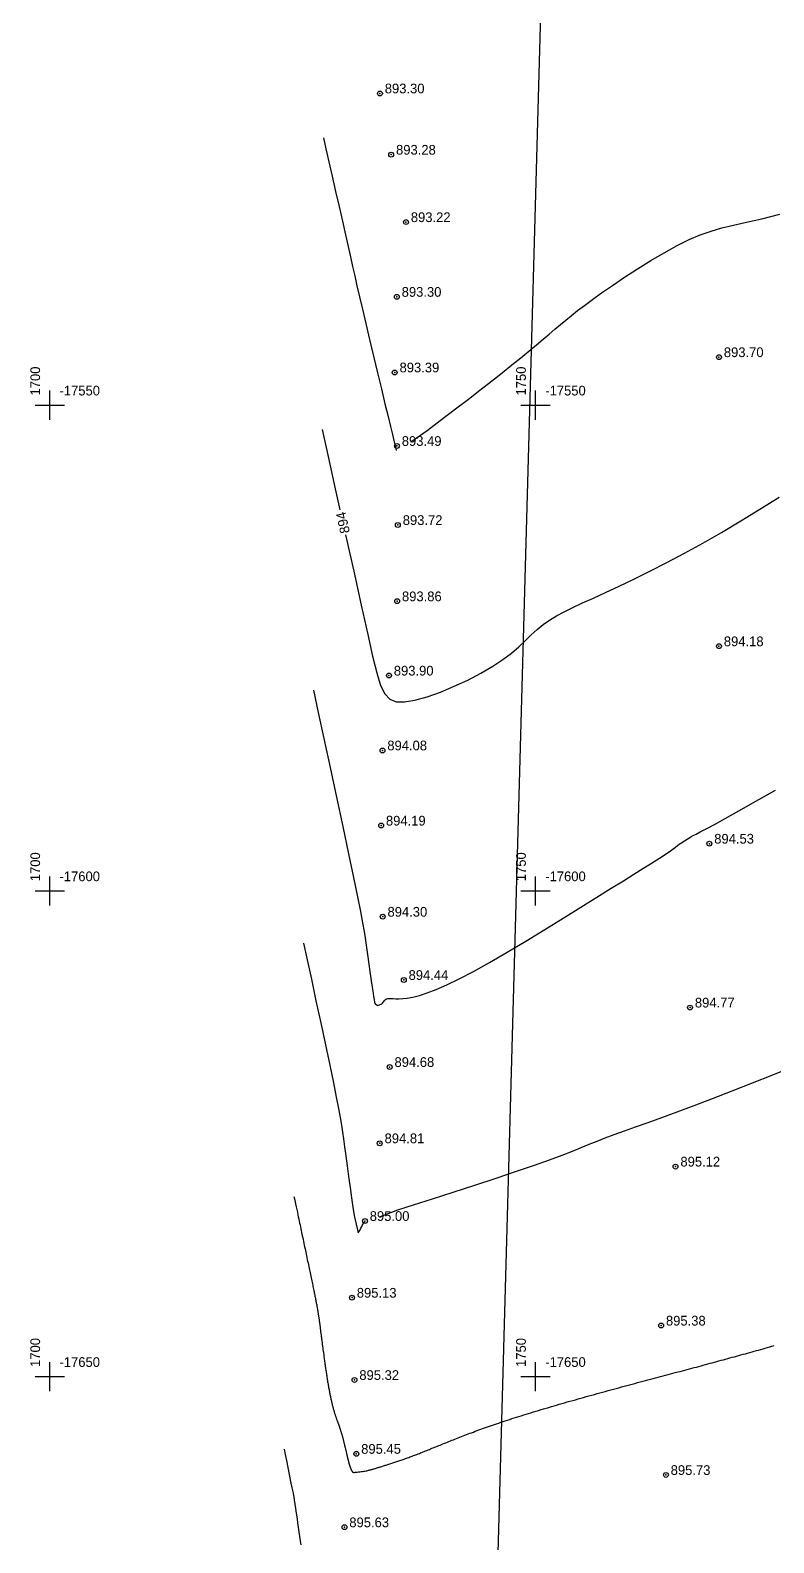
# Model space of a CAD drawing. Header units: millimetres. Extents: x -1114 to 5336, y -18321 to -16715.
# Drawn here: x 5124.2 to 5200.7, y -17236.3 to -17080.6 of the extents above; entities that cross this region are included whole.
import ezdxf

# ---------------------------------------------------------------- set-up
doc = ezdxf.new("R2010")
doc.units = ezdxf.units.MM
doc.header["$PDMODE"] = 32
doc.header["$PDSIZE"] = 0.5
doc.linetypes.add('CONTI', pattern=[0])
for name, color, linetype in [('12000000', 7, 'Continuous'), ('GOR_BDEFAULT', 212, 'CONTI'), ('GORIZDEFAULT', 32, 'CONTI'), ('NAD_MDEFAULT', 7, 'CONTI'), ('PI_DTDEFAULT', 3, 'CONTI'), ('PI_OTDEFAULT', 172, 'CONTI'), ('PI_TTDEFAULT', 5, 'CONTI'), ('SETKR', 7, 'CONTI')]:
    doc.layers.add(name, color=color, linetype=linetype)
doc.styles.add('1 Цифры отметки', font='', dxfattribs={"height": 1})
doc.styles.get('1 Цифры отметки').set_extended_font_data('Kyrghyz Letterica')

# ---------------------------------------------------------------- blocks, each defined once
blk = doc.blocks.new('BL_333')
at = {"color": 0}
for p, q in [((-1.5, 0), (1.5, 0)), ((0, -1.5), (0, 1.5))]:
    blk.add_line(p, q, dxfattribs=at)

msp = doc.modelspace()

# ---------------------------------------------------------------- linework, layer by layer
at = {"layer": '12000000', "color": 1, "extrusion": (0.000488095, 0.016236, 0.999868), "elevation": 620.6}
msp.add_lwpolyline([(-5688.23, 17191.78), (-5710.98, 17182.73), (-5723.76, 17177.64), (-5756.45, 17161.34), (-5789.14, 17145.04), (-5787.9, 16620.53), (-5686.9, 16627.33), (-5687.49, 16877.15), (-5688.23, 17191.78)], dxfattribs=at)
at = {"layer": 'GOR_BDEFAULT', "color": 32, "lineweight": 30}
for points in [[(5154.25, -17121.74, 894), (5154.87, -17124.52, 894), (5155.62, -17127.85, 894), (5156.1, -17129.99, 894)], [(5158.96, -17142.85, 894), (5159.46, -17145.07, 894), (5159.88, -17146.79, 894), (5160.28, -17148.07, 894), (5160.72, -17148.96, 894), (5161.24, -17149.5, 894), (5161.89, -17149.76, 894), (5162.74, -17149.77, 894), (5163.81, -17149.58, 894), (5165.06, -17149.24, 894), (5166.43, -17148.76, 894), (5167.85, -17148.17, 894), (5169.27, -17147.52, 894), (5170.61, -17146.82, 894), (5171.83, -17146.11, 894), (5172.87, -17145.41, 894), (5173.75, -17144.74, 894), (5174.51, -17144.09, 894), (5175.18, -17143.47, 894), (5175.79, -17142.88, 894), (5176.39, -17142.33, 894), (5177, -17141.82, 894), (5177.65, -17141.36, 894), (5178.38, -17140.92, 894), (5179.18, -17140.49, 894), (5180.07, -17140.06, 894), (5181.07, -17139.59, 894), (5182.18, -17139.08, 894), (5183.43, -17138.51, 894), (5184.83, -17137.86, 894), (5186.35, -17137.13, 894), (5188, -17136.32, 894), (5189.73, -17135.44, 894), (5191.56, -17134.48, 894), (5193.44, -17133.44, 894), (5195.38, -17132.33, 894), (5197.35, -17131.15, 894), (5199.33, -17129.93, 894), (5201.31, -17128.69, 894)], [(5156.68, -17132.59, 894), (5157.51, -17136.3, 894), (5158.28, -17139.8, 894), (5158.96, -17142.85, 894)], [(5150.34, -17226.71, 896), (5150.45, -17227.25, 896), (5150.58, -17227.88, 896), (5150.73, -17228.58, 896), (5150.88, -17229.3, 896), (5151.02, -17230.01, 896), (5151.16, -17230.67, 896), (5151.27, -17231.24, 896), (5151.64, -17233.48, 896), (5151.68, -17233.86, 896), (5151.74, -17234.28, 896), (5151.79, -17234.74, 896), (5151.86, -17235.22, 896), (5151.93, -17235.69, 896), (5152, -17236.13, 896), (5152.07, -17236.54, 896)]]:
    msp.add_polyline3d(points, dxfattribs=at)
at = {"layer": 'GORIZDEFAULT', "color": 32}
for points in [[(5154.39, -17091.7, 893.5), (5154.64, -17092.83, 893.5), (5154.95, -17094.17, 893.5), (5155.29, -17095.66, 893.5), (5155.65, -17097.22, 893.5), (5156.01, -17098.79, 893.5), (5156.36, -17100.3, 893.5), (5156.67, -17101.68, 893.5), (5156.94, -17102.89, 893.5), (5157.18, -17103.96, 893.5), (5157.4, -17104.95, 893.5), (5157.62, -17105.92, 893.5), (5157.85, -17106.94, 893.5), (5158.11, -17108.06, 893.5), (5158.41, -17109.34, 893.5), (5158.76, -17110.82, 893.5), (5159.15, -17112.46, 893.5), (5159.56, -17114.17, 893.5), (5159.97, -17115.9, 893.5), (5160.37, -17117.55, 893.5), (5160.73, -17119.08, 893.5), (5161.05, -17120.39, 893.5), (5161.3, -17121.44, 893.5), (5161.49, -17122.25, 893.5), (5161.64, -17122.85, 893.5), (5161.74, -17123.27, 893.5), (5161.81, -17123.55, 893.5), (5161.85, -17123.72, 893.5), (5161.89, -17123.83, 893.5), (5161.96, -17123.81, 893.5)], [(5163.4, -17122.99, 893.5), (5163.85, -17122.68, 893.5), (5164.4, -17122.3, 893.5), (5165.06, -17121.82, 893.5), (5165.97, -17121.15, 893.5), (5167.01, -17120.37, 893.5), (5168.14, -17119.51, 893.5), (5169.32, -17118.6, 893.5), (5170.51, -17117.67, 893.5), (5171.68, -17116.76, 893.5), (5172.79, -17115.89, 893.5), (5173.8, -17115.08, 893.5), (5174.71, -17114.34, 893.5), (5175.55, -17113.66, 893.5), (5176.31, -17113.03, 893.5), (5177, -17112.45, 893.5), (5177.64, -17111.92, 893.5), (5178.23, -17111.41, 893.5), (5178.79, -17110.94, 893.5), (5179.35, -17110.47, 893.5), (5179.92, -17110, 893.5), (5180.55, -17109.5, 893.5), (5181.26, -17108.96, 893.5), (5182.08, -17108.36, 893.5), (5183.03, -17107.67, 893.5), (5184.15, -17106.9, 893.5), (5185.39, -17106.06, 893.5), (5186.72, -17105.2, 893.5), (5188.09, -17104.34, 893.5), (5189.46, -17103.53, 893.5), (5190.79, -17102.79, 893.5), (5192.04, -17102.17, 893.5), (5193.19, -17101.68, 893.5), (5194.29, -17101.3, 893.5), (5195.4, -17100.99, 893.5), (5196.59, -17100.7, 893.5), (5197.94, -17100.39, 893.5), (5199.52, -17100.04, 893.5), (5201.38, -17099.58, 893.5)], [(5153.37, -17148.58, 894.5), (5153.87, -17150.85, 894.5), (5154.45, -17153.55, 894.5), (5155.09, -17156.51, 894.5), (5155.75, -17159.58, 894.5), (5156.39, -17162.59, 894.5), (5156.99, -17165.41, 894.5), (5157.5, -17167.86, 894.5), (5157.9, -17169.83, 894.5), (5158.21, -17171.36, 894.5), (5158.43, -17172.52, 894.5), (5158.58, -17173.4, 894.5), (5158.69, -17174.06, 894.5), (5158.77, -17174.59, 894.5), (5158.83, -17175.06, 894.5), (5158.89, -17175.54, 894.5), (5158.96, -17176.02, 894.5), (5159.03, -17176.52, 894.5), (5159.11, -17177.01, 894.5), (5159.18, -17177.51, 894.5), (5159.25, -17177.99, 894.5), (5159.32, -17178.47, 894.5), (5159.38, -17178.92, 894.5), (5159.44, -17179.35, 894.5), (5159.5, -17179.75, 894.5), (5159.56, -17180.11, 894.5), (5159.61, -17180.42, 894.5), (5159.66, -17180.68, 894.5), (5159.71, -17180.87, 894.5), (5160, -17181.01, 894.5), (5160.39, -17180.86, 894.5), (5160.46, -17180.78, 894.5), (5160.53, -17180.69, 894.5), (5160.61, -17180.6, 894.5), (5160.69, -17180.5, 894.5), (5160.79, -17180.41, 894.5), (5160.9, -17180.35, 894.5), (5161.03, -17180.3, 894.5), (5161.18, -17180.29, 894.5), (5161.36, -17180.3, 894.5), (5161.57, -17180.32, 894.5), (5161.84, -17180.34, 894.5), (5162.16, -17180.34, 894.5), (5162.56, -17180.32, 894.5), (5163.03, -17180.27, 894.5), (5163.59, -17180.16, 894.5), (5164.27, -17179.99, 894.5), (5165.06, -17179.73, 894.5), (5166, -17179.38, 894.5), (5167.09, -17178.9, 894.5), (5168.37, -17178.29, 894.5), (5169.84, -17177.52, 894.5), (5171.5, -17176.59, 894.5), (5173.32, -17175.53, 894.5), (5175.23, -17174.39, 894.5), (5177.17, -17173.21, 894.5), (5179.08, -17172.03, 894.5), (5180.89, -17170.9, 894.5), (5182.55, -17169.87, 894.5), (5184.01, -17168.96, 894.5), (5185.27, -17168.18, 894.5), (5186.36, -17167.51, 894.5), (5187.28, -17166.94, 894.5), (5188.06, -17166.45, 894.5), (5188.71, -17166.04, 894.5), (5189.26, -17165.69, 894.5), (5189.71, -17165.39, 894.5), (5190.09, -17165.13, 894.5), (5190.4, -17164.91, 894.5), (5190.65, -17164.73, 894.5), (5190.85, -17164.57, 894.5), (5191.02, -17164.43, 894.5), (5191.17, -17164.31, 894.5), (5192.21, -17163.65, 894.5), (5192.44, -17163.53, 894.5), (5192.75, -17163.38, 894.5), (5193.19, -17163.15, 894.5), (5193.8, -17162.83, 894.5), (5194.64, -17162.38, 894.5), (5195.74, -17161.77, 894.5), (5197.16, -17160.99, 894.5), (5198.91, -17160, 894.5), (5200.94, -17158.86, 894.5)], [(5152.36, -17174.62, 895), (5152.73, -17176.32, 895), (5153.16, -17178.33, 895), (5153.63, -17180.53, 895), (5154.12, -17182.82, 895), (5154.6, -17185.07, 895), (5155.04, -17187.16, 895), (5155.42, -17188.99, 895), (5155.72, -17190.46, 895), (5155.95, -17191.62, 895), (5156.13, -17192.56, 895), (5156.26, -17193.34, 895), (5156.37, -17194.05, 895), (5156.47, -17194.76, 895), (5156.57, -17195.56, 895), (5156.7, -17196.49, 895), (5156.84, -17197.53, 895), (5156.99, -17198.64, 895), (5157.15, -17199.75, 895), (5157.3, -17200.82, 895), (5157.43, -17201.8, 895), (5157.55, -17202.65, 895), (5157.97, -17204.42, 895), (5158.04, -17204.32, 895), (5158.13, -17204.18, 895), (5158.22, -17204.01, 895), (5158.31, -17203.84, 895), (5158.39, -17203.66, 895), (5158.47, -17203.5, 895), (5158.54, -17203.37, 895), (5158.67, -17203.32, 895)], [(5160.16, -17202.77, 895), (5162.04, -17202.07, 895), (5163.68, -17201.55, 895), (5165.61, -17200.93, 895), (5167.75, -17200.24, 895), (5169.97, -17199.52, 895), (5172.18, -17198.79, 895), (5174.27, -17198.09, 895), (5176.13, -17197.45, 895), (5177.68, -17196.9, 895), (5178.96, -17196.42, 895), (5180.02, -17196.01, 895), (5180.94, -17195.64, 895), (5181.76, -17195.3, 895), (5182.56, -17194.98, 895), (5183.4, -17194.65, 895), (5184.33, -17194.3, 895), (5185.37, -17193.93, 895), (5186.52, -17193.52, 895), (5187.81, -17193.06, 895), (5189.23, -17192.55, 895), (5190.81, -17191.97, 895), (5192.55, -17191.33, 895), (5194.44, -17190.6, 895), (5196.46, -17189.82, 895), (5198.56, -17189, 895), (5200.67, -17188.15, 895), (5202.77, -17187.31, 895)], [(5151.35, -17200.67, 895.5), (5151.44, -17201.07, 895.5), (5151.52, -17201.43, 895.5), (5151.59, -17201.75, 895.5), (5151.65, -17202.04, 895.5), (5151.71, -17202.31, 895.5), (5151.76, -17202.56, 895.5), (5151.81, -17202.79, 895.5), (5151.85, -17203.01, 895.5), (5151.9, -17203.22, 895.5), (5151.94, -17203.43, 895.5), (5151.99, -17203.62, 895.5), (5152.03, -17203.82, 895.5), (5152.07, -17204.01, 895.5), (5152.11, -17204.19, 895.5), (5152.15, -17204.38, 895.5), (5152.18, -17204.56, 895.5), (5152.22, -17204.75, 895.5), (5152.26, -17204.93, 895.5), (5152.3, -17205.12, 895.5), (5152.34, -17205.31, 895.5), (5152.38, -17205.5, 895.5), (5152.42, -17205.68, 895.5), (5152.46, -17205.87, 895.5), (5152.5, -17206.06, 895.5), (5152.54, -17206.24, 895.5), (5152.58, -17206.43, 895.5), (5152.62, -17206.61, 895.5), (5152.66, -17206.8, 895.5), (5152.7, -17206.98, 895.5), (5152.73, -17207.16, 895.5), (5152.77, -17207.34, 895.5), (5152.81, -17207.52, 895.5), (5152.85, -17207.7, 895.5), (5152.88, -17207.88, 895.5), (5152.92, -17208.05, 895.5), (5152.96, -17208.22, 895.5), (5152.99, -17208.39, 895.5), (5153.03, -17208.56, 895.5), (5153.06, -17208.72, 895.5), (5153.1, -17208.89, 895.5), (5153.13, -17209.05, 895.5), (5153.16, -17209.2, 895.5), (5153.19, -17209.36, 895.5), (5153.23, -17209.51, 895.5), (5153.26, -17209.66, 895.5), (5153.29, -17209.8, 895.5), (5153.32, -17209.94, 895.5), (5153.34, -17210.08, 895.5), (5153.37, -17210.22, 895.5), (5153.4, -17210.35, 895.5), (5153.43, -17210.47, 895.5), (5153.45, -17210.6, 895.5), (5153.48, -17210.72, 895.5), (5153.5, -17210.83, 895.5), (5153.52, -17210.95, 895.5), (5153.54, -17211.06, 895.5), (5153.57, -17211.17, 895.5), (5153.59, -17211.27, 895.5), (5153.61, -17211.37, 895.5), (5153.63, -17211.47, 895.5), (5153.64, -17211.57, 895.5), (5153.66, -17211.66, 895.5), (5153.68, -17211.75, 895.5), (5153.7, -17211.84, 895.5), (5153.71, -17211.93, 895.5), (5153.73, -17212.01, 895.5), (5153.74, -17212.09, 895.5), (5153.76, -17212.17, 895.5), (5153.77, -17212.25, 895.5), (5153.78, -17212.33, 895.5), (5153.8, -17212.4, 895.5), (5153.81, -17212.48, 895.5), (5153.82, -17212.55, 895.5), (5153.83, -17212.62, 895.5), (5153.85, -17212.69, 895.5), (5153.86, -17212.76, 895.5), (5153.87, -17212.83, 895.5), (5153.88, -17212.9, 895.5), (5153.89, -17212.97, 895.5), (5153.9, -17213.04, 895.5), (5153.91, -17213.11, 895.5), (5153.92, -17213.17, 895.5), (5153.93, -17213.24, 895.5), (5153.94, -17213.31, 895.5), (5153.95, -17213.37, 895.5), (5153.96, -17213.44, 895.5), (5153.97, -17213.51, 895.5), (5153.98, -17213.58, 895.5), (5153.99, -17213.65, 895.5), (5154, -17213.72, 895.5), (5154.01, -17213.79, 895.5), (5154.02, -17213.86, 895.5), (5154.03, -17213.93, 895.5), (5154.04, -17214.01, 895.5), (5154.05, -17214.08, 895.5), (5154.05, -17214.16, 895.5), (5154.06, -17214.23, 895.5), (5154.07, -17214.31, 895.5), (5154.08, -17214.39, 895.5), (5154.09, -17214.47, 895.5), (5154.1, -17214.55, 895.5), (5154.11, -17214.64, 895.5), (5154.13, -17214.73, 895.5), (5154.14, -17214.81, 895.5), (5154.15, -17214.9, 895.5), (5154.16, -17215, 895.5), (5154.17, -17215.09, 895.5), (5154.18, -17215.19, 895.5), (5154.2, -17215.29, 895.5), (5154.21, -17215.39, 895.5), (5154.22, -17215.49, 895.5), (5154.24, -17215.59, 895.5), (5154.25, -17215.7, 895.5), (5154.26, -17215.81, 895.5), (5154.28, -17215.91, 895.5), (5154.29, -17216.03, 895.5), (5154.31, -17216.14, 895.5), (5154.32, -17216.25, 895.5), (5154.34, -17216.37, 895.5), (5154.35, -17216.48, 895.5), (5154.37, -17216.6, 895.5), (5154.39, -17216.72, 895.5), (5154.4, -17216.83, 895.5), (5154.42, -17216.95, 895.5), (5154.43, -17217.07, 895.5), (5154.45, -17217.2, 895.5), (5154.47, -17217.32, 895.5), (5154.48, -17217.44, 895.5), (5154.5, -17217.56, 895.5), (5154.52, -17217.68, 895.5), (5154.54, -17217.81, 895.5), (5154.55, -17217.93, 895.5), (5154.57, -17218.06, 895.5), (5154.59, -17218.18, 895.5), (5154.61, -17218.3, 895.5), (5154.62, -17218.43, 895.5), (5154.64, -17218.55, 895.5), (5154.66, -17218.68, 895.5), (5154.68, -17218.8, 895.5), (5154.7, -17218.92, 895.5), (5154.72, -17219.04, 895.5), (5154.74, -17219.16, 895.5), (5154.76, -17219.29, 895.5), (5154.77, -17219.41, 895.5), (5154.79, -17219.53, 895.5), (5154.81, -17219.64, 895.5), (5154.83, -17219.76, 895.5), (5154.85, -17219.88, 895.5), (5154.87, -17220, 895.5), (5154.89, -17220.11, 895.5), (5154.91, -17220.22, 895.5), (5154.93, -17220.34, 895.5), (5154.95, -17220.45, 895.5), (5154.97, -17220.55, 895.5), (5154.99, -17220.66, 895.5), (5155.01, -17220.77, 895.5), (5155.03, -17220.87, 895.5), (5155.05, -17220.97, 895.5), (5155.07, -17221.07, 895.5), (5155.09, -17221.17, 895.5), (5155.11, -17221.27, 895.5), (5155.13, -17221.37, 895.5), (5155.15, -17221.46, 895.5), (5155.17, -17221.55, 895.5), (5155.19, -17221.64, 895.5), (5155.21, -17221.73, 895.5), (5155.23, -17221.82, 895.5), (5155.25, -17221.9, 895.5), (5155.27, -17221.99, 895.5), (5155.29, -17222.07, 895.5), (5155.31, -17222.15, 895.5), (5155.33, -17222.23, 895.5), (5155.35, -17222.31, 895.5), (5155.37, -17222.38, 895.5), (5155.39, -17222.46, 895.5), (5155.41, -17222.53, 895.5), (5155.43, -17222.6, 895.5), (5155.45, -17222.67, 895.5), (5155.47, -17222.74, 895.5), (5155.49, -17222.81, 895.5), (5155.51, -17222.88, 895.5), (5155.53, -17222.94, 895.5), (5155.55, -17223.01, 895.5), (5155.57, -17223.07, 895.5), (5155.59, -17223.13, 895.5), (5155.61, -17223.19, 895.5), (5155.63, -17223.26, 895.5), (5155.65, -17223.31, 895.5), (5155.67, -17223.37, 895.5), (5155.69, -17223.43, 895.5), (5155.71, -17223.49, 895.5), (5155.73, -17223.55, 895.5), (5155.75, -17223.6, 895.5), (5155.77, -17223.66, 895.5), (5155.79, -17223.72, 895.5), (5155.81, -17223.77, 895.5), (5155.83, -17223.83, 895.5), (5155.85, -17223.88, 895.5), (5155.87, -17223.93, 895.5), (5155.89, -17223.99, 895.5), (5155.91, -17224.04, 895.5), (5155.93, -17224.1, 895.5), (5155.95, -17224.15, 895.5), (5155.97, -17224.2, 895.5), (5155.99, -17224.25, 895.5), (5156.01, -17224.31, 895.5), (5156.02, -17224.36, 895.5), (5156.04, -17224.41, 895.5), (5156.06, -17224.46, 895.5), (5156.08, -17224.52, 895.5), (5156.1, -17224.57, 895.5), (5156.11, -17224.62, 895.5), (5156.13, -17224.68, 895.5), (5156.15, -17224.73, 895.5), (5156.16, -17224.78, 895.5), (5156.18, -17224.84, 895.5), (5156.2, -17224.89, 895.5), (5156.22, -17224.95, 895.5), (5156.23, -17225, 895.5), (5156.25, -17225.06, 895.5), (5156.26, -17225.11, 895.5), (5156.28, -17225.17, 895.5), (5156.3, -17225.23, 895.5), (5156.31, -17225.29, 895.5), (5156.33, -17225.34, 895.5), (5156.35, -17225.4, 895.5), (5156.36, -17225.46, 895.5), (5156.38, -17225.52, 895.5), (5156.39, -17225.58, 895.5), (5156.41, -17225.63, 895.5), (5156.42, -17225.69, 895.5), (5156.44, -17225.75, 895.5), (5156.45, -17225.81, 895.5), (5156.47, -17225.87, 895.5), (5156.48, -17225.93, 895.5), (5156.5, -17225.99, 895.5), (5156.51, -17226.05, 895.5), (5156.53, -17226.1, 895.5), (5156.54, -17226.16, 895.5), (5156.55, -17226.22, 895.5), (5156.57, -17226.28, 895.5), (5156.58, -17226.34, 895.5), (5156.59, -17226.39, 895.5), (5156.61, -17226.45, 895.5), (5156.62, -17226.51, 895.5), (5156.64, -17226.57, 895.5), (5156.65, -17226.62, 895.5), (5156.66, -17226.68, 895.5), (5156.68, -17226.73, 895.5), (5156.69, -17226.79, 895.5), (5156.7, -17226.85, 895.5), (5156.72, -17226.9, 895.5), (5156.73, -17226.96, 895.5), (5156.74, -17227.01, 895.5), (5156.76, -17227.06, 895.5), (5156.77, -17227.12, 895.5), (5156.78, -17227.17, 895.5), (5156.79, -17227.22, 895.5), (5156.81, -17227.27, 895.5), (5156.82, -17227.33, 895.5), (5156.83, -17227.38, 895.5), (5156.84, -17227.43, 895.5), (5156.85, -17227.48, 895.5), (5156.86, -17227.52, 895.5), (5156.87, -17227.57, 895.5), (5156.89, -17227.62, 895.5), (5156.9, -17227.66, 895.5), (5156.91, -17227.71, 895.5), (5156.92, -17227.75, 895.5), (5156.93, -17227.8, 895.5), (5156.94, -17227.84, 895.5), (5156.95, -17227.88, 895.5), (5156.96, -17227.93, 895.5), (5156.97, -17227.97, 895.5), (5156.98, -17228.01, 895.5), (5156.99, -17228.04, 895.5), (5157, -17228.08, 895.5), (5157.01, -17228.12, 895.5), (5157.02, -17228.16, 895.5), (5157.03, -17228.19, 895.5), (5157.04, -17228.23, 895.5), (5157.05, -17228.26, 895.5), (5157.06, -17228.29, 895.5), (5157.07, -17228.32, 895.5), (5157.08, -17228.36, 895.5), (5157.09, -17228.39, 895.5), (5157.1, -17228.42, 895.5), (5157.11, -17228.45, 895.5), (5157.12, -17228.47, 895.5), (5157.13, -17228.5, 895.5), (5157.14, -17228.53, 895.5), (5157.15, -17228.56, 895.5), (5157.16, -17228.58, 895.5), (5157.17, -17228.61, 895.5), (5157.17, -17228.63, 895.5), (5157.18, -17228.65, 895.5), (5157.19, -17228.68, 895.5), (5157.2, -17228.7, 895.5), (5157.21, -17228.72, 895.5), (5157.22, -17228.74, 895.5), (5157.23, -17228.76, 895.5), (5157.24, -17228.78, 895.5), (5157.24, -17228.8, 895.5), (5157.25, -17228.82, 895.5), (5157.26, -17228.83, 895.5), (5157.27, -17228.85, 895.5), (5157.28, -17228.87, 895.5), (5157.29, -17228.89, 895.5), (5157.3, -17228.9, 895.5), (5157.31, -17228.92, 895.5), (5157.31, -17228.93, 895.5), (5157.32, -17228.95, 895.5), (5157.33, -17228.96, 895.5), (5157.34, -17228.97, 895.5), (5157.35, -17228.99, 895.5), (5157.36, -17229, 895.5), (5157.37, -17229.01, 895.5), (5157.38, -17229.02, 895.5), (5157.38, -17229.04, 895.5), (5157.39, -17229.05, 895.5), (5157.4, -17229.06, 895.5), (5157.41, -17229.07, 895.5), (5157.43, -17229.07, 895.5), (5157.45, -17229.08, 895.5), (5157.48, -17229.09, 895.5), (5157.53, -17229.09, 895.5), (5157.59, -17229.09, 895.5), (5157.67, -17229.08, 895.5), (5157.77, -17229.07, 895.5), (5157.88, -17229.06, 895.5), (5158.01, -17229.04, 895.5), (5158.14, -17229.03, 895.5), (5158.28, -17229.01, 895.5), (5158.42, -17228.99, 895.5), (5158.55, -17228.97, 895.5), (5158.67, -17228.95, 895.5), (5158.78, -17228.93, 895.5), (5158.87, -17228.91, 895.5), (5158.96, -17228.89, 895.5), (5159.04, -17228.87, 895.5), (5159.12, -17228.85, 895.5), (5159.18, -17228.84, 895.5), (5159.25, -17228.82, 895.5), (5159.32, -17228.8, 895.5), (5159.39, -17228.78, 895.5), (5159.45, -17228.76, 895.5), (5159.53, -17228.74, 895.5), (5159.6, -17228.72, 895.5), (5159.67, -17228.69, 895.5), (5159.75, -17228.67, 895.5), (5159.82, -17228.65, 895.5), (5159.9, -17228.63, 895.5), (5159.98, -17228.6, 895.5), (5160.06, -17228.58, 895.5), (5160.14, -17228.55, 895.5), (5160.23, -17228.53, 895.5), (5160.31, -17228.5, 895.5), (5160.4, -17228.47, 895.5), (5160.49, -17228.44, 895.5), (5160.58, -17228.42, 895.5), (5160.67, -17228.39, 895.5), (5160.76, -17228.36, 895.5), (5160.85, -17228.33, 895.5), (5160.95, -17228.3, 895.5), (5161.04, -17228.27, 895.5), (5161.14, -17228.24, 895.5), (5161.24, -17228.21, 895.5), (5161.33, -17228.18, 895.5), (5161.43, -17228.14, 895.5), (5161.54, -17228.11, 895.5), (5161.64, -17228.08, 895.5), (5161.74, -17228.04, 895.5), (5161.85, -17228.01, 895.5), (5161.95, -17227.97, 895.5), (5162.06, -17227.93, 895.5), (5162.16, -17227.9, 895.5), (5162.27, -17227.86, 895.5), (5162.38, -17227.82, 895.5), (5162.49, -17227.78, 895.5), (5162.61, -17227.75, 895.5), (5162.72, -17227.71, 895.5), (5162.83, -17227.67, 895.5), (5162.95, -17227.63, 895.5), (5163.06, -17227.58, 895.5), (5163.18, -17227.54, 895.5), (5163.3, -17227.5, 895.5), (5163.42, -17227.45, 895.5), (5163.54, -17227.41, 895.5), (5163.66, -17227.36, 895.5), (5163.78, -17227.32, 895.5), (5163.9, -17227.27, 895.5), (5164.02, -17227.23, 895.5), (5164.15, -17227.18, 895.5), (5164.27, -17227.13, 895.5), (5164.39, -17227.08, 895.5), (5164.52, -17227.03, 895.5), (5164.65, -17226.98, 895.5), (5164.78, -17226.93, 895.5), (5164.9, -17226.88, 895.5), (5165.03, -17226.83, 895.5), (5165.17, -17226.77, 895.5), (5165.3, -17226.72, 895.5), (5165.43, -17226.67, 895.5), (5165.57, -17226.61, 895.5), (5165.7, -17226.56, 895.5), (5165.84, -17226.5, 895.5), (5165.98, -17226.44, 895.5), (5166.12, -17226.39, 895.5), (5166.26, -17226.33, 895.5), (5166.41, -17226.27, 895.5), (5166.55, -17226.21, 895.5), (5166.7, -17226.15, 895.5), (5166.85, -17226.09, 895.5), (5167, -17226.03, 895.5), (5167.15, -17225.97, 895.5), (5167.3, -17225.91, 895.5), (5167.46, -17225.84, 895.5), (5167.61, -17225.78, 895.5), (5167.77, -17225.72, 895.5), (5167.93, -17225.66, 895.5), (5168.1, -17225.59, 895.5), (5168.26, -17225.53, 895.5), (5168.43, -17225.46, 895.5), (5168.59, -17225.4, 895.5), (5168.77, -17225.33, 895.5), (5168.94, -17225.26, 895.5), (5169.11, -17225.2, 895.5), (5169.29, -17225.13, 895.5), (5169.47, -17225.06, 895.5), (5169.65, -17225, 895.5), (5169.83, -17224.93, 895.5), (5170.02, -17224.86, 895.5), (5170.21, -17224.79, 895.5), (5170.4, -17224.72, 895.5), (5170.59, -17224.65, 895.5), (5170.78, -17224.58, 895.5), (5170.98, -17224.51, 895.5), (5171.18, -17224.44, 895.5), (5171.39, -17224.37, 895.5), (5171.59, -17224.3, 895.5), (5171.8, -17224.22, 895.5), (5172.01, -17224.15, 895.5), (5172.22, -17224.08, 895.5), (5172.44, -17224.01, 895.5), (5172.66, -17223.93, 895.5), (5172.88, -17223.86, 895.5), (5173.11, -17223.78, 895.5), (5173.33, -17223.71, 895.5), (5173.57, -17223.63, 895.5), (5173.8, -17223.55, 895.5), (5174.04, -17223.48, 895.5), (5174.28, -17223.4, 895.5), (5174.52, -17223.32, 895.5), (5174.76, -17223.25, 895.5), (5175.01, -17223.17, 895.5), (5175.26, -17223.09, 895.5), (5175.51, -17223.01, 895.5), (5175.76, -17222.94, 895.5), (5176.02, -17222.86, 895.5), (5176.28, -17222.78, 895.5), (5176.54, -17222.7, 895.5), (5176.8, -17222.63, 895.5), (5177.06, -17222.55, 895.5), (5177.33, -17222.47, 895.5), (5177.59, -17222.39, 895.5), (5177.86, -17222.31, 895.5), (5178.13, -17222.24, 895.5), (5178.4, -17222.16, 895.5), (5178.67, -17222.08, 895.5), (5178.95, -17222, 895.5), (5179.22, -17221.92, 895.5), (5179.49, -17221.84, 895.5), (5179.77, -17221.76, 895.5), (5180.05, -17221.68, 895.5), (5180.33, -17221.61, 895.5), (5180.6, -17221.53, 895.5), (5180.88, -17221.45, 895.5), (5181.16, -17221.37, 895.5), (5181.44, -17221.29, 895.5), (5181.72, -17221.21, 895.5), (5182.01, -17221.14, 895.5), (5182.29, -17221.06, 895.5), (5182.57, -17220.98, 895.5), (5182.85, -17220.9, 895.5), (5183.13, -17220.83, 895.5), (5183.41, -17220.75, 895.5), (5183.69, -17220.67, 895.5), (5183.97, -17220.6, 895.5), (5184.25, -17220.52, 895.5), (5184.53, -17220.44, 895.5), (5184.81, -17220.37, 895.5), (5185.09, -17220.29, 895.5), (5185.36, -17220.22, 895.5), (5185.64, -17220.14, 895.5), (5185.91, -17220.07, 895.5), (5186.19, -17220, 895.5), (5186.46, -17219.92, 895.5), (5186.73, -17219.85, 895.5), (5187, -17219.78, 895.5), (5187.27, -17219.71, 895.5), (5187.54, -17219.64, 895.5), (5187.8, -17219.57, 895.5), (5188.06, -17219.5, 895.5), (5188.33, -17219.43, 895.5), (5188.59, -17219.36, 895.5), (5188.85, -17219.29, 895.5), (5189.1, -17219.22, 895.5), (5189.36, -17219.15, 895.5), (5189.61, -17219.09, 895.5), (5189.87, -17219.02, 895.5), (5190.12, -17218.95, 895.5), (5190.37, -17218.89, 895.5), (5190.61, -17218.82, 895.5), (5190.86, -17218.75, 895.5), (5191.11, -17218.69, 895.5), (5191.35, -17218.62, 895.5), (5191.59, -17218.56, 895.5), (5191.83, -17218.49, 895.5), (5192.07, -17218.43, 895.5), (5192.31, -17218.37, 895.5), (5192.55, -17218.3, 895.5), (5192.79, -17218.24, 895.5), (5193.02, -17218.18, 895.5), (5193.26, -17218.11, 895.5), (5193.49, -17218.05, 895.5), (5193.72, -17217.99, 895.5), (5193.96, -17217.92, 895.5), (5194.19, -17217.86, 895.5), (5194.42, -17217.8, 895.5), (5194.65, -17217.74, 895.5), (5194.88, -17217.67, 895.5), (5195.11, -17217.61, 895.5), (5195.34, -17217.55, 895.5), (5195.56, -17217.49, 895.5), (5195.79, -17217.43, 895.5), (5196.02, -17217.36, 895.5), (5196.24, -17217.3, 895.5), (5196.47, -17217.24, 895.5), (5196.7, -17217.18, 895.5), (5196.92, -17217.12, 895.5), (5197.15, -17217.06, 895.5), (5197.37, -17216.99, 895.5), (5197.6, -17216.93, 895.5), (5197.83, -17216.87, 895.5), (5198.05, -17216.81, 895.5), (5198.28, -17216.74, 895.5), (5198.51, -17216.68, 895.5), (5198.73, -17216.62, 895.5), (5198.96, -17216.55, 895.5), (5199.19, -17216.49, 895.5), (5199.42, -17216.42, 895.5), (5199.65, -17216.36, 895.5), (5199.88, -17216.29, 895.5), (5200.1, -17216.23, 895.5), (5200.33, -17216.16, 895.5), (5200.56, -17216.1, 895.5), (5200.8, -17216.03, 895.5)]]:
    msp.add_polyline3d(points, dxfattribs=at)
at = {"layer": 'PI_DTDEFAULT', "color": 18, "true_color": 0x000000}
for p in [(5195.11, -17114.28, 893.7), (5195.11, -17144.04, 894.18), (5194.12, -17164.37, 894.53), (5192.13, -17181.24, 894.77), (5190.64, -17197.61, 895.12), (5189.16, -17213.97, 895.38), (5189.65, -17229.35, 895.73)]:
    msp.add_point(p, dxfattribs=at)
at = {"layer": 'PI_TTDEFAULT', "color": 18, "true_color": 0x000000}
for p in [(5160.21, -17087.14, 893.3), (5161.37, -17093.44, 893.28), (5162.89, -17100.38, 893.22), (5161.95, -17108.07, 893.3), (5161.73, -17115.86, 893.39), (5161.96, -17123.43, 893.49), (5162.06, -17131.56, 893.72), (5161.98, -17139.41, 893.86), (5161.14, -17147.06, 893.9), (5160.47, -17154.77, 894.08), (5160.34, -17162.5, 894.19), (5160.5, -17171.88, 894.3), (5162.67, -17178.4, 894.44), (5161.21, -17187.36, 894.68), (5160.19, -17195.21, 894.81), (5158.67, -17203.21, 895), (5157.34, -17211.1, 895.13), (5157.6, -17219.57, 895.32), (5157.78, -17227.18, 895.45), (5156.57, -17234.73, 895.63)]:
    msp.add_point(p, dxfattribs=at)

# ---------------------------------------------------------------- block references
at = {"layer": 'SETKR', "color": 18, "true_color": 0x000000}
for p in [(5126.23, -17119.23), (5176.23, -17119.23), (5126.23, -17169.23), (5176.23, -17169.23), (5126.23, -17219.23), (5176.23, -17219.23)]:
    msp.add_blockref('BL_333', p, dxfattribs=at)

# ---------------------------------------------------------------- texts
at = {"layer": 'GOR_BDEFAULT', "color": 32, "style": '1 Цифры отметки'}
msp.add_text('894', height=1, rotation=102.6002, dxfattribs=at).set_placement((5157.13, -17132.31, 894))
at = {"layer": 'NAD_MDEFAULT', "color": 7, "style": '1 Цифры отметки'}
for s, p in [('1700', (5125.23, -17118.23)), ('1700', (5125.23, -17118.23)), ('1750', (5175.23, -17118.23)), ('1700', (5125.23, -17168.23)), ('1700', (5125.23, -17168.23)), ('1750', (5175.23, -17168.23)), ('1700', (5125.23, -17218.23)), ('1750', (5175.23, -17218.23))]:
    msp.add_text(s, height=1, rotation=90, dxfattribs=at).set_placement(p)
for s, p in [('-17550', (5127.23, -17118.23)), ('-17550', (5127.23, -17118.23)), ('-17550', (5177.23, -17118.23)), ('-17600', (5127.23, -17168.23)), ('-17600', (5127.23, -17168.23)), ('-17600', (5177.23, -17168.23)), ('-17650', (5127.23, -17218.23)), ('-17650', (5177.23, -17218.23))]:
    msp.add_text(s, height=1, dxfattribs=at).set_placement(p)
at = {"layer": 'PI_OTDEFAULT', "color": 18, "true_color": 0x000000, "style": '1 Цифры отметки'}
for s, p in [('893.30', (5160.71, -17087.13)), ('893.28', (5161.87, -17093.44)), ('893.22', (5163.39, -17100.38)), ('893.30', (5162.45, -17108.07)), ('893.70', (5195.61, -17114.28)), ('893.39', (5162.23, -17115.85)), ('893.49', (5162.46, -17123.42)), ('893.72', (5162.56, -17131.56)), ('893.86', (5162.48, -17139.41)), ('894.18', (5195.61, -17144.04)), ('893.90', (5161.64, -17147.06)), ('894.08', (5160.97, -17154.76)), ('894.19', (5160.83, -17162.5)), ('894.53', (5194.62, -17164.36)), ('894.30', (5160.99, -17171.88)), ('894.44', (5163.16, -17178.39)), ('894.77', (5192.63, -17181.23)), ('894.68', (5161.71, -17187.35)), ('894.81', (5160.69, -17195.2)), ('895.12', (5191.14, -17197.6)), ('895.00', (5159.16, -17203.2)), ('895.13', (5157.83, -17211.1)), ('895.38', (5189.65, -17213.97)), ('895.32', (5158.09, -17219.57)), ('895.45', (5158.28, -17227.17)), ('895.73', (5190.14, -17229.35)), ('895.63', (5157.06, -17234.73))]:
    msp.add_text(s, height=1, dxfattribs=at).set_placement(p)

doc.saveas('drawing.dxf')
